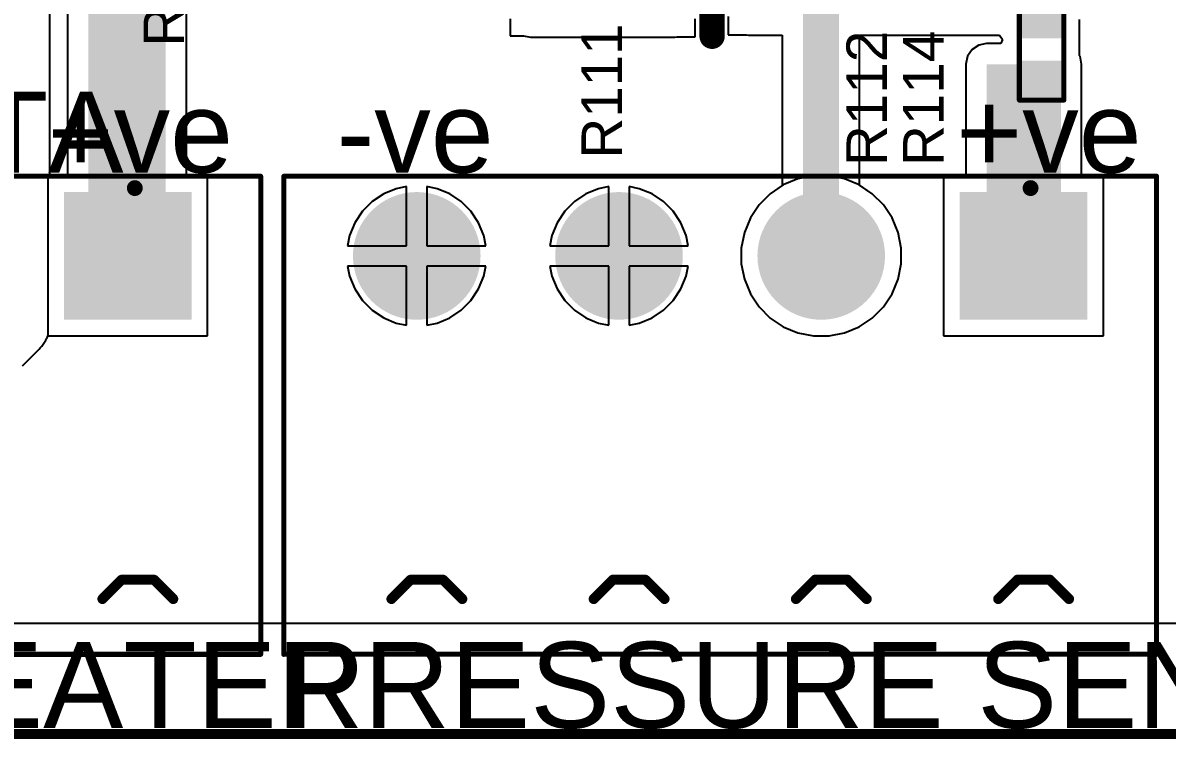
# Model space of a CAD drawing. Header units: millimetres. Extents: x 0 to 214, y 0 to 214.
# Drawn here: x 5.594 to 6.725, y -0.114 to 0.593 of the extents above; entities that cross this region are included whole.
import ezdxf

# ---------------------------------------------------------------- set-up
doc = ezdxf.new("R2010")
doc.units = ezdxf.units.MM
doc.header["$MEASUREMENT"] = 0
for name, color, linetype in [('BottomLayer', 5, 'Continuous'), ('BottomSolder', 6, 'Continuous'), ('Mechanical2', 216, 'Continuous'), ('MultiLayer', 9, 'Continuous'), ('PadHoleLayer', 156, 'Continuous'), ('TopLayer', 1, 'Continuous'), ('TopOverlay', 2, 'Continuous'), ('TopPaste', 8, 'Continuous'), ('TopSolder', 216, 'Continuous'), ('ViaHoleLayer', 16, 'Continuous')]:
    doc.layers.add(name, color=color, linetype=linetype)
doc.styles.add('Arial', font='', dxfattribs={"height": 0.2})
doc.styles.get('Arial').set_extended_font_data('Arial')

# ---------------------------------------------------------------- blocks, each defined once
blk = doc.blocks.new('S______B______240')
at = {"layer": 'TopLayer'}
for points in [[(-0.045, -0.0175), (-0.045, 0.0175), (-0.015, 0.0175), (-0.015, -0.0175)], [(0.015, -0.0175), (0.015, 0.0175), (0.045, 0.0175), (0.045, -0.0175)]]:
    blk.add_hatch(color=1, dxfattribs=at).paths.add_polyline_path(points)
at = {"layer": 'TopPaste'}
for points in [[(-0.045, -0.0175), (-0.045, 0.0175), (-0.015, 0.0175), (-0.015, -0.0175)], [(0.015, -0.0175), (0.015, 0.0175), (0.045, 0.0175), (0.045, -0.0175)]]:
    blk.add_hatch(color=8, dxfattribs=at).paths.add_polyline_path(points)
at = {"layer": 'TopSolder'}
for points in [[(-0.049, -0.0215), (-0.049, 0.0215), (-0.011, 0.0215), (-0.011, -0.0215)], [(0.011, -0.0215), (0.011, 0.0215), (0.049, 0.0215), (0.049, -0.0215)]]:
    blk.add_hatch(color=216, dxfattribs=at).paths.add_polyline_path(points)
at = {"layer": 'TopOverlay', "const_width": 0.005}
for points in [[(0.05, 0.022), (-0.05, 0.022)], [(-0.05, -0.022), (-0.05, 0.022)], [(0.05, -0.022), (0.05, 0.022)], [(0.05, -0.022), (-0.05, -0.022)]]:
    blk.add_lwpolyline(points, dxfattribs=at)
at = {"layer": 'TopOverlay', "const_width": 0.0025}
for points in [[(-0.05125, 0.022, 1), (-0.04875, 0.022, 1)], [(-0.05125, 0.022, 1), (-0.04875, 0.022, 1)], [(0.04875, 0.022, 1), (0.05125, 0.022, 1)], [(0.04875, 0.022, 1), (0.05125, 0.022, 1)], [(-0.05125, -0.022, 1), (-0.04875, -0.022, 1)], [(-0.05125, -0.022, 1), (-0.04875, -0.022, 1)], [(0.04875, -0.022, 1), (0.05125, -0.022, 1)], [(0.04875, -0.022, 1), (0.05125, -0.022, 1)]]:
    blk.add_lwpolyline(points, format="xyb", close=True, dxfattribs=at)
at = {"layer": 'TopOverlay'}
blk.add_text('SB5', height=0.05, rotation=-180, dxfattribs=at).set_placement((-0.05397, 0.0209))
blk = doc.blocks.new('TBP01R1_508_04BE_305')
at = {"layer": 'BottomLayer'}
blk.add_hatch(color=5, dxfattribs=at).paths.add_polyline_path([(-0.2591, 0.0591), (-0.1409, 0.0591), (-0.1409, -0.0591), (-0.2591, -0.0591)])
h = blk.add_hatch(color=5, dxfattribs=at)
edge = h.paths.add_edge_path()
edge.add_arc((0, 0), 0.0591, 0, 360)
h = blk.add_hatch(color=5, dxfattribs=at)
edge = h.paths.add_edge_path()
edge.add_arc((0.2, 0), 0.0591, 0, 360)
h = blk.add_hatch(color=5, dxfattribs=at)
edge = h.paths.add_edge_path()
edge.add_arc((0.4, 0), 0.0591, 0, 360)
at = {"layer": 'BottomSolder'}
blk.add_hatch(color=6, dxfattribs=at).paths.add_polyline_path([(-0.2631, 0.0631), (-0.1369, 0.0631), (-0.1369, -0.0631), (-0.2631, -0.0631)])
h = blk.add_hatch(color=6, dxfattribs=at)
edge = h.paths.add_edge_path()
edge.add_arc((0, 0), 0.0631, 0, 360)
h = blk.add_hatch(color=6, dxfattribs=at)
edge = h.paths.add_edge_path()
edge.add_arc((0.2, 0), 0.0631, 0, 360)
h = blk.add_hatch(color=6, dxfattribs=at)
edge = h.paths.add_edge_path()
edge.add_arc((0.4, 0), 0.0631, 0, 360)
at = {"layer": 'MultiLayer'}
blk.add_hatch(color=9, dxfattribs=at).paths.add_polyline_path([(-0.2591, 0.0591), (-0.1409, 0.0591), (-0.1409, -0.0591), (-0.2591, -0.0591)])
h = blk.add_hatch(color=9, dxfattribs=at)
edge = h.paths.add_edge_path()
edge.add_arc((0, 0), 0.0591, 0, 360)
h = blk.add_hatch(color=9, dxfattribs=at)
edge = h.paths.add_edge_path()
edge.add_arc((0.2, 0), 0.0591, 0, 360)
h = blk.add_hatch(color=9, dxfattribs=at)
edge = h.paths.add_edge_path()
edge.add_arc((0.4, 0), 0.0591, 0, 360)
at = {"layer": 'PadHoleLayer'}
h = blk.add_hatch(color=156, dxfattribs=at)
edge = h.paths.add_edge_path()
edge.add_arc((-0.2, 0), 0.0335, 0, 360)
h = blk.add_hatch(color=156, dxfattribs=at)
edge = h.paths.add_edge_path()
edge.add_arc((0, 0), 0.0335, 0, 360)
h = blk.add_hatch(color=156, dxfattribs=at)
edge = h.paths.add_edge_path()
edge.add_arc((0.2, 0), 0.0335, 0, 360)
h = blk.add_hatch(color=156, dxfattribs=at)
edge = h.paths.add_edge_path()
edge.add_arc((0.4, 0), 0.0335, 0, 360)
at = {"layer": 'TopLayer'}
blk.add_hatch(color=1, dxfattribs=at).paths.add_polyline_path([(-0.2591, 0.0591), (-0.1409, 0.0591), (-0.1409, -0.0591), (-0.2591, -0.0591)])
h = blk.add_hatch(color=1, dxfattribs=at)
edge = h.paths.add_edge_path()
edge.add_arc((0, 0), 0.0591, 0, 360)
h = blk.add_hatch(color=1, dxfattribs=at)
edge = h.paths.add_edge_path()
edge.add_arc((0.2, 0), 0.0591, 0, 360)
h = blk.add_hatch(color=1, dxfattribs=at)
edge = h.paths.add_edge_path()
edge.add_arc((0.4, 0), 0.0591, 0, 360)
at = {"layer": 'TopSolder'}
blk.add_hatch(color=216, dxfattribs=at).paths.add_polyline_path([(-0.2631, 0.0631), (-0.1369, 0.0631), (-0.1369, -0.0631), (-0.2631, -0.0631)])
h = blk.add_hatch(color=216, dxfattribs=at)
edge = h.paths.add_edge_path()
edge.add_arc((0, 0), 0.0631, 0, 360)
h = blk.add_hatch(color=216, dxfattribs=at)
edge = h.paths.add_edge_path()
edge.add_arc((0.2, 0), 0.0631, 0, 360)
h = blk.add_hatch(color=216, dxfattribs=at)
edge = h.paths.add_edge_path()
edge.add_arc((0.4, 0), 0.0631, 0, 360)
at = {"layer": 'TopOverlay'}
for points, const_width in [([(-0.3315, 0.3937), (-0.3315, -0.0787)], 0.005), ([(0.5315, 0.3937), (0.5315, -0.0785)], 0.005), ([(0.5313, 0.3935), (-0.3315, 0.3935)], 0.005), ([(-0.226, 0.32), (-0.245, 0.339)], 0.01), ([(-0.175, 0.339), (-0.194, 0.32)], 0.01), ([(-0.026, 0.32), (-0.045, 0.339)], 0.01), ([(0.025, 0.339), (0.006, 0.32)], 0.01), ([(0.174, 0.32), (0.155, 0.339)], 0.01), ([(0.225, 0.339), (0.206, 0.32)], 0.01), ([(0.374, 0.32), (0.355, 0.339)], 0.01), ([(0.425, 0.339), (0.406, 0.32)], 0.01), ([(-0.194, 0.32), (-0.226, 0.32)], 0.01), ([(0.006, 0.32), (-0.026, 0.32)], 0.01), ([(0.206, 0.32), (0.174, 0.32)], 0.01), ([(0.406, 0.32), (0.374, 0.32)], 0.01), ([(0.5313, -0.0787), (-0.3315, -0.0787)], 0.005), ([(0.5315, -0.0785), (0.5313, -0.0787)], 0.005)]:
    blk.add_lwpolyline(points, dxfattribs=dict(at, const_width=const_width))
for points, const_width in [([(-0.3327, 0.3937, 1), (-0.3302, 0.3937, 1)], 0.0025), ([(0.5302, 0.3937, 1), (0.5327, 0.3937, 1)], 0.0025), ([(-0.3327, 0.3935, 1), (-0.3302, 0.3935, 1)], 0.0025), ([(0.53, 0.3935, 1), (0.5325, 0.3935, 1)], 0.0025), ([(-0.2475, 0.339, 1), (-0.2425, 0.339, 1)], 0.005), ([(-0.1775, 0.339, 1), (-0.1725, 0.339, 1)], 0.005), ([(-0.0475, 0.339, 1), (-0.0425, 0.339, 1)], 0.005), ([(0.0225, 0.339, 1), (0.0275, 0.339, 1)], 0.005), ([(0.1525, 0.339, 1), (0.1575, 0.339, 1)], 0.005), ([(0.2225, 0.339, 1), (0.2275, 0.339, 1)], 0.005), ([(0.3525, 0.339, 1), (0.3575, 0.339, 1)], 0.005), ([(0.4225, 0.339, 1), (0.4275, 0.339, 1)], 0.005), ([(-0.2285, 0.32, 1), (-0.2235, 0.32, 1)], 0.005), ([(-0.2285, 0.32, 1), (-0.2235, 0.32, 1)], 0.005), ([(-0.1965, 0.32, 1), (-0.1915, 0.32, 1)], 0.005), ([(-0.1965, 0.32, 1), (-0.1915, 0.32, 1)], 0.005), ([(-0.0285, 0.32, 1), (-0.0235, 0.32, 1)], 0.005), ([(-0.0285, 0.32, 1), (-0.0235, 0.32, 1)], 0.005), ([(0.0035, 0.32, 1), (0.0085, 0.32, 1)], 0.005), ([(0.0035, 0.32, 1), (0.0085, 0.32, 1)], 0.005), ([(0.1715, 0.32, 1), (0.1765, 0.32, 1)], 0.005), ([(0.1715, 0.32, 1), (0.1765, 0.32, 1)], 0.005), ([(0.2035, 0.32, 1), (0.2085, 0.32, 1)], 0.005), ([(0.2035, 0.32, 1), (0.2085, 0.32, 1)], 0.005), ([(0.3715, 0.32, 1), (0.3765, 0.32, 1)], 0.005), ([(0.3715, 0.32, 1), (0.3765, 0.32, 1)], 0.005), ([(0.4035, 0.32, 1), (0.4085, 0.32, 1)], 0.005), ([(0.4035, 0.32, 1), (0.4085, 0.32, 1)], 0.005), ([(-0.2031, -0.067, 1), (-0.2109, -0.067, 1)], 0.00787), ([(-0.2129, -0.067, 1), (-0.209, -0.067, 1)], 0.00394), ([(-0.205, -0.067, 1), (-0.2011, -0.067, 1)], 0.00394), ([(-0.3327, -0.0787, 1), (-0.3302, -0.0787, 1)], 0.0025), ([(-0.3327, -0.0787, 1), (-0.3302, -0.0787, 1)], 0.0025), ([(0.53, -0.0787, 1), (0.5325, -0.0787, 1)], 0.0025), ([(0.53, -0.0787, 1), (0.5325, -0.0787, 1)], 0.0025), ([(0.5302, -0.0785, 1), (0.5327, -0.0785, 1)], 0.0025), ([(0.5302, -0.0785, 1), (0.5327, -0.0785, 1)], 0.0025)]:
    blk.add_lwpolyline(points, format="xyb", close=True, dxfattribs=dict(at, const_width=const_width))
blk = doc.blocks.new('TBP01R1_508_03BE_306')
at = {"layer": 'BottomLayer'}
blk.add_hatch(color=5, dxfattribs=at).paths.add_polyline_path([(-0.1591, 0.0591), (-0.0409, 0.0591), (-0.0409, -0.0591), (-0.1591, -0.0591)])
h = blk.add_hatch(color=5, dxfattribs=at)
edge = h.paths.add_edge_path()
edge.add_arc((0.1, 0), 0.0591, 0, 360)
h = blk.add_hatch(color=5, dxfattribs=at)
edge = h.paths.add_edge_path()
edge.add_arc((0.3, 0), 0.0591, 0, 360)
at = {"layer": 'BottomSolder'}
blk.add_hatch(color=6, dxfattribs=at).paths.add_polyline_path([(-0.1631, 0.0631), (-0.0369, 0.0631), (-0.0369, -0.0631), (-0.1631, -0.0631)])
h = blk.add_hatch(color=6, dxfattribs=at)
edge = h.paths.add_edge_path()
edge.add_arc((0.1, 0), 0.0631, 0, 360)
h = blk.add_hatch(color=6, dxfattribs=at)
edge = h.paths.add_edge_path()
edge.add_arc((0.3, 0), 0.0631, 0, 360)
at = {"layer": 'MultiLayer'}
blk.add_hatch(color=9, dxfattribs=at).paths.add_polyline_path([(-0.1591, 0.0591), (-0.0409, 0.0591), (-0.0409, -0.0591), (-0.1591, -0.0591)])
h = blk.add_hatch(color=9, dxfattribs=at)
edge = h.paths.add_edge_path()
edge.add_arc((0.1, 0), 0.0591, 0, 360)
h = blk.add_hatch(color=9, dxfattribs=at)
edge = h.paths.add_edge_path()
edge.add_arc((0.3, 0), 0.0591, 0, 360)
at = {"layer": 'PadHoleLayer'}
h = blk.add_hatch(color=156, dxfattribs=at)
edge = h.paths.add_edge_path()
edge.add_arc((-0.1, 0), 0.0335, 0, 360)
h = blk.add_hatch(color=156, dxfattribs=at)
edge = h.paths.add_edge_path()
edge.add_arc((0.1, 0), 0.0335, 0, 360)
h = blk.add_hatch(color=156, dxfattribs=at)
edge = h.paths.add_edge_path()
edge.add_arc((0.3, 0), 0.0335, 0, 360)
at = {"layer": 'TopLayer'}
blk.add_hatch(color=1, dxfattribs=at).paths.add_polyline_path([(-0.1591, 0.0591), (-0.0409, 0.0591), (-0.0409, -0.0591), (-0.1591, -0.0591)])
h = blk.add_hatch(color=1, dxfattribs=at)
edge = h.paths.add_edge_path()
edge.add_arc((0.1, 0), 0.0591, 0, 360)
h = blk.add_hatch(color=1, dxfattribs=at)
edge = h.paths.add_edge_path()
edge.add_arc((0.3, 0), 0.0591, 0, 360)
at = {"layer": 'TopSolder'}
blk.add_hatch(color=216, dxfattribs=at).paths.add_polyline_path([(-0.1631, 0.0631), (-0.0369, 0.0631), (-0.0369, -0.0631), (-0.1631, -0.0631)])
h = blk.add_hatch(color=216, dxfattribs=at)
edge = h.paths.add_edge_path()
edge.add_arc((0.1, 0), 0.0631, 0, 360)
h = blk.add_hatch(color=216, dxfattribs=at)
edge = h.paths.add_edge_path()
edge.add_arc((0.3, 0), 0.0631, 0, 360)
at = {"layer": 'TopOverlay'}
for points, const_width in [([(0.4315, 0.3937), (-0.2315, 0.3937)], 0.005), ([(-0.2315, 0.3937), (-0.2315, -0.0787)], 0.005), ([(0.4315, 0.3937), (0.4315, -0.0787)], 0.005), ([(-0.126, 0.32), (-0.145, 0.339)], 0.01), ([(-0.075, 0.339), (-0.094, 0.32)], 0.01), ([(0.074, 0.32), (0.055, 0.339)], 0.01), ([(0.074, 0.32), (0.055, 0.339)], 0.01), ([(0.125, 0.339), (0.106, 0.32)], 0.01), ([(0.125, 0.339), (0.106, 0.32)], 0.01), ([(0.274, 0.32), (0.255, 0.339)], 0.01), ([(0.325, 0.339), (0.306, 0.32)], 0.01), ([(-0.094, 0.32), (-0.126, 0.32)], 0.01), ([(0.106, 0.32), (0.074, 0.32)], 0.01), ([(0.106, 0.32), (0.074, 0.32)], 0.01), ([(0.306, 0.32), (0.274, 0.32)], 0.01), ([(0.4315, -0.0787), (-0.2315, -0.0787)], 0.005)]:
    blk.add_lwpolyline(points, dxfattribs=dict(at, const_width=const_width))
for points, const_width in [([(-0.2327, 0.3937, 1), (-0.2302, 0.3937, 1)], 0.0025), ([(-0.2327, 0.3937, 1), (-0.2302, 0.3937, 1)], 0.0025), ([(0.4302, 0.3937, 1), (0.4327, 0.3937, 1)], 0.0025), ([(0.4302, 0.3937, 1), (0.4327, 0.3937, 1)], 0.0025), ([(-0.1475, 0.339, 1), (-0.1425, 0.339, 1)], 0.005), ([(-0.0775, 0.339, 1), (-0.0725, 0.339, 1)], 0.005), ([(0.0525, 0.339, 1), (0.0575, 0.339, 1)], 0.005), ([(0.0525, 0.339, 1), (0.0575, 0.339, 1)], 0.005), ([(0.1225, 0.339, 1), (0.1275, 0.339, 1)], 0.005), ([(0.1225, 0.339, 1), (0.1275, 0.339, 1)], 0.005), ([(0.2525, 0.339, 1), (0.2575, 0.339, 1)], 0.005), ([(0.3225, 0.339, 1), (0.3275, 0.339, 1)], 0.005), ([(-0.1285, 0.32, 1), (-0.1235, 0.32, 1)], 0.005), ([(-0.1285, 0.32, 1), (-0.1235, 0.32, 1)], 0.005), ([(-0.0965, 0.32, 1), (-0.0915, 0.32, 1)], 0.005), ([(-0.0965, 0.32, 1), (-0.0915, 0.32, 1)], 0.005), ([(0.0715, 0.32, 1), (0.0765, 0.32, 1)], 0.005), ([(0.0715, 0.32, 1), (0.0765, 0.32, 1)], 0.005), ([(0.0715, 0.32, 1), (0.0765, 0.32, 1)], 0.005), ([(0.0715, 0.32, 1), (0.0765, 0.32, 1)], 0.005), ([(0.1035, 0.32, 1), (0.1085, 0.32, 1)], 0.005), ([(0.1035, 0.32, 1), (0.1085, 0.32, 1)], 0.005), ([(0.1035, 0.32, 1), (0.1085, 0.32, 1)], 0.005), ([(0.1035, 0.32, 1), (0.1085, 0.32, 1)], 0.005), ([(0.2715, 0.32, 1), (0.2765, 0.32, 1)], 0.005), ([(0.2715, 0.32, 1), (0.2765, 0.32, 1)], 0.005), ([(0.3035, 0.32, 1), (0.3085, 0.32, 1)], 0.005), ([(0.3035, 0.32, 1), (0.3085, 0.32, 1)], 0.005), ([(-0.1031, -0.067, 1), (-0.1109, -0.067, 1)], 0.00787), ([(-0.1129, -0.067, 1), (-0.109, -0.067, 1)], 0.00394), ([(-0.105, -0.067, 1), (-0.1011, -0.067, 1)], 0.00394), ([(-0.2327, -0.0787, 1), (-0.2302, -0.0787, 1)], 0.0025), ([(-0.2327, -0.0787, 1), (-0.2302, -0.0787, 1)], 0.0025), ([(0.4302, -0.0787, 1), (0.4327, -0.0787, 1)], 0.0025), ([(0.4302, -0.0787, 1), (0.4327, -0.0787, 1)], 0.0025)]:
    blk.add_lwpolyline(points, format="xyb", close=True, dxfattribs=dict(at, const_width=const_width))

msp = doc.modelspace()

# ---------------------------------------------------------------- hatches: boundary and pattern name
at = {"layer": 'BottomLayer'}
h = msp.add_hatch(color=5, dxfattribs=at)
edge = h.paths.add_edge_path()
edge.add_arc((6.275, 0.58), 0.0118, 0, 360)
at = {"layer": 'BottomSolder'}
h = msp.add_hatch(color=6, dxfattribs=at)
edge = h.paths.add_edge_path()
edge.add_arc((6.275, 0.58), 0.00591, 0, 360)
at = {"layer": 'TopLayer'}
for points in [[(5.6581, 0.3326), (5.7348, 0.3326), (5.7348, 0.8005), (5.6581, 0.8005)], [(6.3649, 0.363), (6.4005, 0.363), (6.4005, 0.6314), (6.3649, 0.6314)], [(6.5465, 0.363), (6.62, 0.363), (6.62, 0.5524), (6.5465, 0.5524)]]:
    msp.add_hatch(color=1, dxfattribs=at).paths.add_polyline_path(points)
h = msp.add_hatch(color=1, dxfattribs=at)
edge = h.paths.add_edge_path()
edge.add_arc((6.275, 0.58), 0.0118, 0, 360)
at = {"layer": 'TopSolder'}
h = msp.add_hatch(color=216, dxfattribs=at)
edge = h.paths.add_edge_path()
edge.add_arc((6.275, 0.58), 0.00591, 0, 360)
at = {"layer": 'ViaHoleLayer'}
h = msp.add_hatch(color=16, dxfattribs=at)
edge = h.paths.add_edge_path()
edge.add_arc((6.275, 0.58), 0.00591, 0, 360)

# ---------------------------------------------------------------- linework, layer by layer
at = {"layer": 'BottomLayer'}
for p, q in [((5.6203, 0.4421), (5.6203, 0.6891)), ((5.7762, 0.4421), (5.6203, 0.4421)), ((5.7762, 0.284), (5.7762, 0.4421)), ((6.3752, 0.4421), (6.3599, 0.439)), ((6.3908, 0.4421), (6.3752, 0.4421)), ((6.406, 0.439), (6.3908, 0.4421)), ((6.662, 0.4421), (6.5039, 0.4421)), ((6.5039, 0.4421), (6.5039, 0.284)), ((6.662, 0.284), (6.662, 0.4421)), ((5.973, 0.4315), (5.9628, 0.4294)), ((5.973, 0.373), (5.973, 0.4315)), ((6.0031, 0.4294), (5.993, 0.4315)), ((5.993, 0.4315), (5.993, 0.373)), ((6.173, 0.4315), (6.1628, 0.4294)), ((6.173, 0.373), (6.173, 0.4315)), ((6.2031, 0.4294), (6.193, 0.4315)), ((6.193, 0.4315), (6.193, 0.373)), ((6.3455, 0.4331), (6.3326, 0.4244)), ((6.3599, 0.439), (6.3455, 0.4331)), ((6.4204, 0.4331), (6.406, 0.439)), ((6.4334, 0.4244), (6.4204, 0.4331)), ((5.9503, 0.4242), (5.939, 0.4167)), ((5.9628, 0.4294), (5.9503, 0.4242)), ((6.0157, 0.4242), (6.0031, 0.4294)), ((6.027, 0.4167), (6.0157, 0.4242)), ((6.1503, 0.4242), (6.139, 0.4167)), ((6.1628, 0.4294), (6.1503, 0.4242)), ((6.2157, 0.4242), (6.2031, 0.4294)), ((6.227, 0.4167), (6.2157, 0.4242)), ((6.3326, 0.4244), (6.3216, 0.4134)), ((6.4444, 0.4134), (6.4334, 0.4244)), ((5.939, 0.4167), (5.9293, 0.4071)), ((6.0366, 0.4071), (6.027, 0.4167)), ((6.139, 0.4167), (6.1293, 0.4071)), ((6.2366, 0.4071), (6.227, 0.4167)), ((6.3216, 0.4134), (6.3129, 0.4005)), ((6.453, 0.4005), (6.4444, 0.4134)), ((5.9293, 0.4071), (5.9218, 0.3957)), ((6.0442, 0.3957), (6.0366, 0.4071)), ((6.1293, 0.4071), (6.1218, 0.3957)), ((6.2442, 0.3957), (6.2366, 0.4071)), ((6.3129, 0.4005), (6.307, 0.3861)), ((6.459, 0.3861), (6.453, 0.4005)), ((5.9218, 0.3957), (5.9166, 0.3832)), ((6.0494, 0.3832), (6.0442, 0.3957)), ((6.1218, 0.3957), (6.1166, 0.3832)), ((6.2494, 0.3832), (6.2442, 0.3957)), ((6.307, 0.3861), (6.3039, 0.3708)), ((6.462, 0.3708), (6.459, 0.3861)), ((5.9166, 0.3832), (5.9146, 0.373)), ((6.0514, 0.373), (6.0494, 0.3832)), ((6.1166, 0.3832), (6.1146, 0.373)), ((6.2514, 0.373), (6.2494, 0.3832)), ((5.9146, 0.373), (5.973, 0.373)), ((5.993, 0.373), (6.0514, 0.373)), ((6.1146, 0.373), (6.173, 0.373)), ((6.193, 0.373), (6.2514, 0.373)), ((6.3039, 0.3708), (6.3039, 0.3552)), ((6.462, 0.3552), (6.462, 0.3708)), ((5.973, 0.353), (5.9146, 0.353)), ((5.9146, 0.353), (5.9166, 0.3429)), ((5.973, 0.2946), (5.973, 0.353)), ((6.0514, 0.353), (5.993, 0.353)), ((5.993, 0.353), (5.993, 0.2946)), ((6.0494, 0.3429), (6.0514, 0.353)), ((6.173, 0.353), (6.1146, 0.353)), ((6.1146, 0.353), (6.1166, 0.3429)), ((6.173, 0.2946), (6.173, 0.353)), ((6.2514, 0.353), (6.193, 0.353)), ((6.193, 0.353), (6.193, 0.2946)), ((6.2494, 0.3429), (6.2514, 0.353)), ((6.3039, 0.3552), (6.307, 0.34)), ((6.459, 0.34), (6.462, 0.3552)), ((5.9166, 0.3429), (5.9218, 0.3303)), ((6.0442, 0.3303), (6.0494, 0.3429)), ((6.1166, 0.3429), (6.1218, 0.3303)), ((6.2442, 0.3303), (6.2494, 0.3429)), ((6.307, 0.34), (6.3129, 0.3256)), ((6.453, 0.3256), (6.459, 0.34)), ((5.9218, 0.3303), (5.9293, 0.319)), ((6.0366, 0.319), (6.0442, 0.3303)), ((6.1218, 0.3303), (6.1293, 0.319)), ((6.2366, 0.319), (6.2442, 0.3303)), ((5.9293, 0.319), (5.939, 0.3094)), ((6.027, 0.3094), (6.0366, 0.319)), ((6.1293, 0.319), (6.139, 0.3094)), ((6.227, 0.3094), (6.2366, 0.319)), ((6.3129, 0.3256), (6.3216, 0.3126)), ((6.4444, 0.3126), (6.453, 0.3256)), ((5.939, 0.3094), (5.9503, 0.3018)), ((6.0157, 0.3018), (6.027, 0.3094)), ((6.139, 0.3094), (6.1503, 0.3018)), ((6.2157, 0.3018), (6.227, 0.3094)), ((6.3216, 0.3126), (6.3326, 0.3016)), ((6.4334, 0.3016), (6.4444, 0.3126)), ((5.9503, 0.3018), (5.9628, 0.2966)), ((5.9628, 0.2966), (5.973, 0.2946)), ((5.993, 0.2946), (6.0031, 0.2966)), ((6.0031, 0.2966), (6.0157, 0.3018)), ((6.1503, 0.3018), (6.1628, 0.2966)), ((6.1628, 0.2966), (6.173, 0.2946)), ((6.193, 0.2946), (6.2031, 0.2966)), ((6.2031, 0.2966), (6.2157, 0.3018)), ((6.3326, 0.3016), (6.3455, 0.293)), ((6.4204, 0.293), (6.4334, 0.3016)), ((5.6177, 0.2826), (5.618, 0.2833)), ((5.618, 0.2833), (5.6181, 0.284)), ((5.6181, 0.284), (5.7762, 0.284)), ((6.3455, 0.293), (6.3599, 0.287)), ((6.3599, 0.287), (6.3752, 0.284)), ((6.3752, 0.284), (6.3908, 0.284)), ((6.3908, 0.284), (6.406, 0.287)), ((6.406, 0.287), (6.4204, 0.293)), ((6.5039, 0.284), (6.662, 0.284)), ((5.6095, 0.2707), (5.6107, 0.2723)), ((5.6107, 0.2723), (5.6121, 0.2737)), ((5.6121, 0.2737), (5.6137, 0.2758)), ((5.6137, 0.2758), (5.6155, 0.2788)), ((5.6137, 0.2758), (5.6137, 0.2758)), ((5.6155, 0.2788), (5.6162, 0.2798)), ((5.6162, 0.2798), (5.6167, 0.2809)), ((5.6167, 0.2809), (5.6177, 0.2826)), ((5.6177, 0.2826), (5.6177, 0.2826)), ((5.5933, 0.2545), (5.6095, 0.2707)), ((7.7006, -0.0001), (4.5252, -0.0001))]:
    msp.add_line(p, q, dxfattribs=at)
at = {"layer": 'Mechanical2', "const_width": 0.01}
msp.add_lwpolyline([(-0.1093, -0.1094), (7.9615, -0.1094)], dxfattribs=at)
at = {"layer": 'TopLayer'}
for p, q in [((5.7552, 0.4421), (5.7552, 0.8005)), ((5.6377, 0.7499), (5.6377, 0.4421)), ((6.0754, 0.5974), (6.0754, 0.5804)), ((6.2582, 0.5794), (6.2582, 0.5974)), ((6.2911, 0.5994), (6.2911, 0.5814)), ((6.6384, 0.561), (6.6384, 0.5967)), ((6.0754, 0.5804), (6.0884, 0.5804)), ((6.0884, 0.5804), (6.0954, 0.579)), ((6.0954, 0.579), (6.2382, 0.579)), ((6.2382, 0.579), (6.2402, 0.5794)), ((6.2402, 0.5794), (6.2582, 0.5794)), ((6.2911, 0.5814), (6.3092, 0.5814)), ((6.3092, 0.5814), (6.3111, 0.581)), ((6.3111, 0.581), (6.3445, 0.581)), ((6.3445, 0.581), (6.3445, 0.4324)), ((6.4209, 0.4328), (6.4209, 0.581)), ((6.4209, 0.581), (6.5592, 0.581)), ((6.5592, 0.581), (6.5621, 0.5767)), ((6.5321, 0.5668), (6.5276, 0.5602)), ((6.5387, 0.5712), (6.5321, 0.5668)), ((6.5465, 0.5728), (6.5387, 0.5712)), ((6.5607, 0.5728), (6.5465, 0.5728)), ((6.5621, 0.5767), (6.5607, 0.5728)), ((6.5276, 0.5602), (6.5261, 0.5524)), ((6.6389, 0.5602), (6.6384, 0.561)), ((6.6404, 0.5524), (6.6389, 0.5602)), ((6.5261, 0.5524), (6.5261, 0.4421)), ((6.6404, 0.4421), (6.6404, 0.5524)), ((5.6377, 0.4421), (5.6181, 0.4421)), ((5.6181, 0.4421), (5.6181, 0.284)), ((5.7762, 0.4421), (5.7552, 0.4421)), ((5.7762, 0.284), (5.7762, 0.4421)), ((6.5261, 0.4421), (6.5039, 0.4421)), ((6.5039, 0.4421), (6.5039, 0.284)), ((6.662, 0.4421), (6.6404, 0.4421)), ((6.662, 0.284), (6.662, 0.4421)), ((5.973, 0.4315), (5.9628, 0.4294)), ((5.973, 0.373), (5.973, 0.4315)), ((6.0031, 0.4294), (5.993, 0.4315)), ((5.993, 0.4315), (5.993, 0.373)), ((6.173, 0.4315), (6.1628, 0.4294)), ((6.173, 0.373), (6.173, 0.4315)), ((6.2031, 0.4294), (6.193, 0.4315)), ((6.193, 0.4315), (6.193, 0.373)), ((6.3445, 0.4324), (6.3326, 0.4244)), ((6.4334, 0.4244), (6.4209, 0.4328)), ((5.9503, 0.4242), (5.939, 0.4167)), ((5.9628, 0.4294), (5.9503, 0.4242)), ((6.0157, 0.4242), (6.0031, 0.4294)), ((6.027, 0.4167), (6.0157, 0.4242)), ((6.1503, 0.4242), (6.139, 0.4167)), ((6.1628, 0.4294), (6.1503, 0.4242)), ((6.2157, 0.4242), (6.2031, 0.4294)), ((6.227, 0.4167), (6.2157, 0.4242)), ((6.3326, 0.4244), (6.3216, 0.4134)), ((6.4444, 0.4134), (6.4334, 0.4244)), ((5.939, 0.4167), (5.9293, 0.4071)), ((6.0366, 0.4071), (6.027, 0.4167)), ((6.139, 0.4167), (6.1293, 0.4071)), ((6.2366, 0.4071), (6.227, 0.4167)), ((6.3216, 0.4134), (6.3129, 0.4005)), ((6.453, 0.4005), (6.4444, 0.4134)), ((5.9293, 0.4071), (5.9218, 0.3957)), ((6.0442, 0.3957), (6.0366, 0.4071)), ((6.1293, 0.4071), (6.1218, 0.3957)), ((6.2442, 0.3957), (6.2366, 0.4071)), ((6.3129, 0.4005), (6.307, 0.3861)), ((6.459, 0.3861), (6.453, 0.4005)), ((5.9218, 0.3957), (5.9166, 0.3832)), ((6.0494, 0.3832), (6.0442, 0.3957)), ((6.1218, 0.3957), (6.1166, 0.3832)), ((6.2494, 0.3832), (6.2442, 0.3957)), ((6.307, 0.3861), (6.3039, 0.3708)), ((6.462, 0.3708), (6.459, 0.3861)), ((5.9166, 0.3832), (5.9146, 0.373)), ((6.0514, 0.373), (6.0494, 0.3832)), ((6.1166, 0.3832), (6.1146, 0.373)), ((6.2514, 0.373), (6.2494, 0.3832)), ((5.9146, 0.373), (5.973, 0.373)), ((5.993, 0.373), (6.0514, 0.373)), ((6.1146, 0.373), (6.173, 0.373)), ((6.193, 0.373), (6.2514, 0.373)), ((6.3039, 0.3708), (6.3039, 0.3552)), ((6.462, 0.3552), (6.462, 0.3708)), ((5.973, 0.353), (5.9146, 0.353)), ((5.9146, 0.353), (5.9166, 0.3429)), ((5.973, 0.2946), (5.973, 0.353)), ((6.0514, 0.353), (5.993, 0.353)), ((5.993, 0.353), (5.993, 0.2946)), ((6.0494, 0.3429), (6.0514, 0.353)), ((6.173, 0.353), (6.1146, 0.353)), ((6.1146, 0.353), (6.1166, 0.3429)), ((6.173, 0.2946), (6.173, 0.353)), ((6.2514, 0.353), (6.193, 0.353)), ((6.193, 0.353), (6.193, 0.2946)), ((6.2494, 0.3429), (6.2514, 0.353)), ((6.3039, 0.3552), (6.307, 0.34)), ((6.459, 0.34), (6.462, 0.3552)), ((5.9166, 0.3429), (5.9218, 0.3303)), ((6.0442, 0.3303), (6.0494, 0.3429)), ((6.1166, 0.3429), (6.1218, 0.3303)), ((6.2442, 0.3303), (6.2494, 0.3429)), ((6.307, 0.34), (6.3129, 0.3256)), ((6.453, 0.3256), (6.459, 0.34)), ((5.9218, 0.3303), (5.9293, 0.319)), ((6.0366, 0.319), (6.0442, 0.3303)), ((6.1218, 0.3303), (6.1293, 0.319)), ((6.2366, 0.319), (6.2442, 0.3303)), ((5.9293, 0.319), (5.939, 0.3094)), ((6.027, 0.3094), (6.0366, 0.319)), ((6.1293, 0.319), (6.139, 0.3094)), ((6.227, 0.3094), (6.2366, 0.319)), ((6.3129, 0.3256), (6.3216, 0.3126)), ((6.4444, 0.3126), (6.453, 0.3256)), ((5.939, 0.3094), (5.9503, 0.3018)), ((6.0157, 0.3018), (6.027, 0.3094)), ((6.139, 0.3094), (6.1503, 0.3018)), ((6.2157, 0.3018), (6.227, 0.3094)), ((6.3216, 0.3126), (6.3326, 0.3016)), ((6.4334, 0.3016), (6.4444, 0.3126)), ((5.9503, 0.3018), (5.9628, 0.2966)), ((5.9628, 0.2966), (5.973, 0.2946)), ((5.993, 0.2946), (6.0031, 0.2966)), ((6.0031, 0.2966), (6.0157, 0.3018)), ((6.1503, 0.3018), (6.1628, 0.2966)), ((6.1628, 0.2966), (6.173, 0.2946)), ((6.193, 0.2946), (6.2031, 0.2966)), ((6.2031, 0.2966), (6.2157, 0.3018)), ((6.3326, 0.3016), (6.3455, 0.293)), ((6.4204, 0.293), (6.4334, 0.3016)), ((5.6181, 0.284), (5.7762, 0.284)), ((6.3455, 0.293), (6.3599, 0.287)), ((6.3599, 0.287), (6.3752, 0.284)), ((6.3752, 0.284), (6.3908, 0.284)), ((6.3908, 0.284), (6.406, 0.287)), ((6.406, 0.287), (6.4204, 0.293)), ((6.5039, 0.284), (6.662, 0.284)), ((7.7006, -0.0001), (4.2479, -0.0001))]:
    msp.add_line(p, q, dxfattribs=at)
at = {"layer": 'TopLayer', "const_width": 0.025}
msp.add_lwpolyline([(6.275, 0.58), (6.275, 0.6154)], dxfattribs=at)
at = {"layer": 'TopLayer', "const_width": 0.0125}
msp.add_lwpolyline([(6.2688, 0.58, 1), (6.2813, 0.58, 1)], format="xyb", close=True, dxfattribs=at)

# ---------------------------------------------------------------- block references
for name, p, rotation in [('S______B______240', (6.6009, 0.567), 270), ('TBP01R1_508_03BE_306', (5.5972, 0.363), 180), ('TBP01R1_508_04BE_305', (6.383, 0.363), 180)]:
    msp.add_blockref(name, p, dxfattribs=dict(rotation=rotation))

# ---------------------------------------------------------------- texts
at = {"layer": 'TopOverlay', "style": 'Arial'}
for s, height, rotation, p in [('R67', 0.04, 90, (5.7529, 0.5697)), ('R111', 0.04, 90, (6.1859, 0.4591)), ('R112', 0.04, 90, (6.4479, 0.4518)), ('R114', 0.04, 90, (6.5039, 0.4518)), ('DATA', 0.08, 360, (5.395, 0.4454)), ('+ve', 0.08, 360, (5.618, 0.4453)), ('+ve', 0.08, 360, (6.5165, 0.4453)), ('-ve', 0.08, 360, (5.9038, 0.4453)), ('AUX-HEATER', 0.085, 360, (5.165, -0.1034)), ('PRESSURE SENSOR', 0.085, 360, (5.851, -0.1034))]:
    msp.add_text(s, height=height, rotation=rotation, dxfattribs=at).set_placement(p)

doc.saveas('drawing.dxf')
